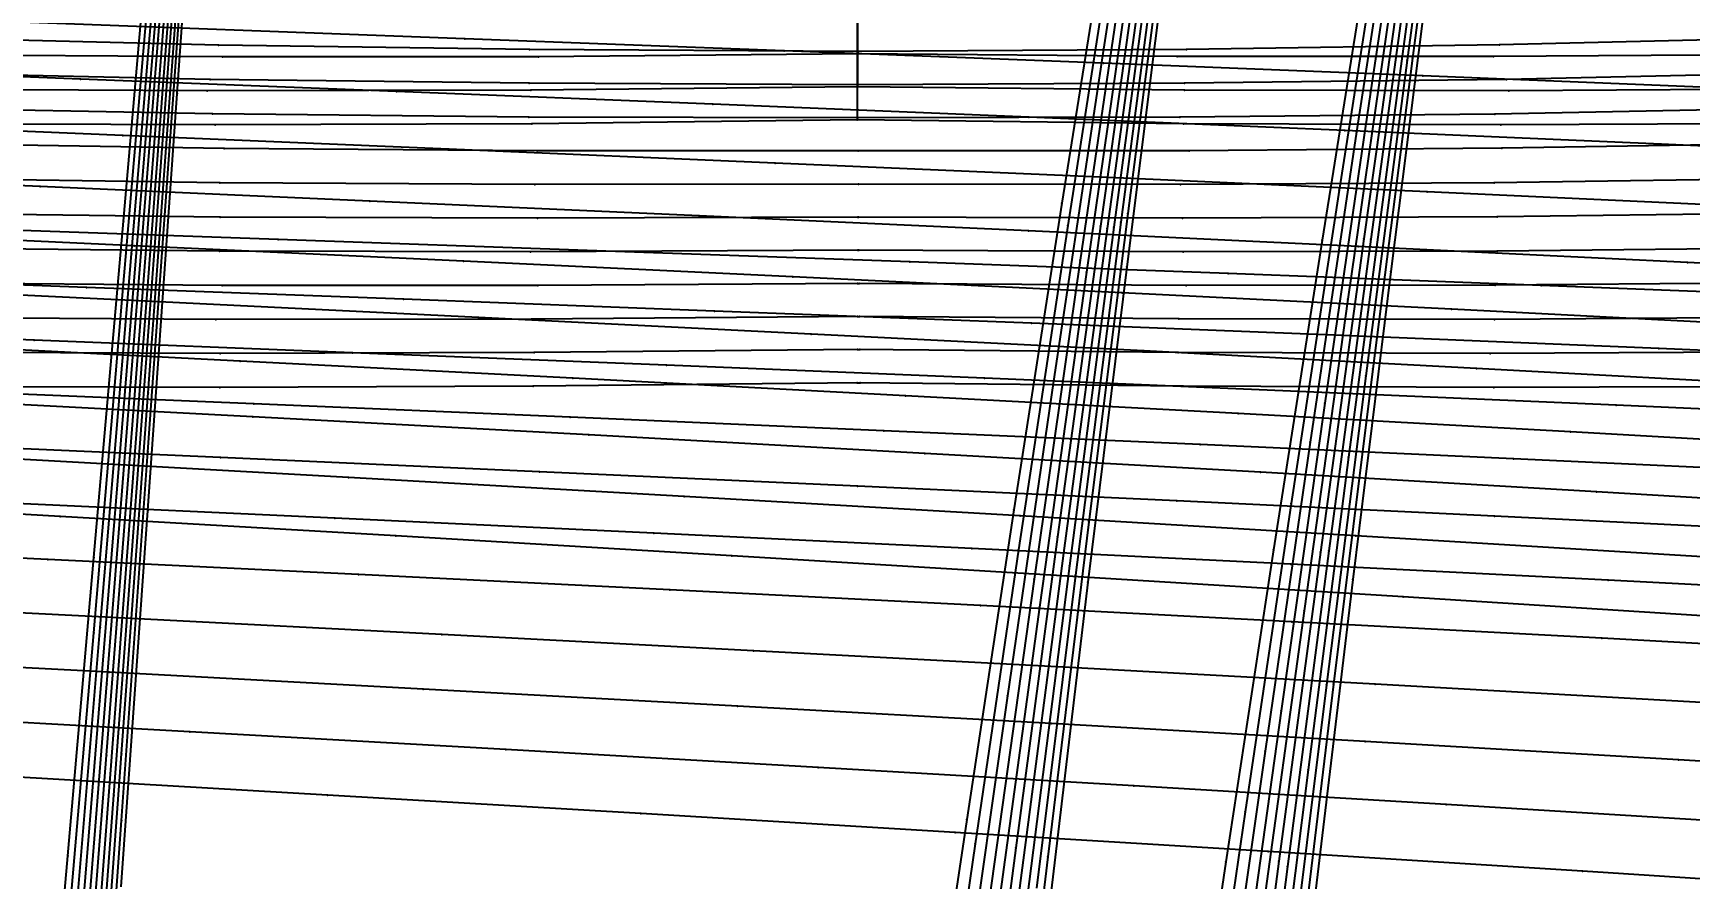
# Model space of a CAD drawing. Extents: x -2408 to 1029, y -526 to 2095.
# Drawn here: x -230.8 to -150.8, y 703 to 743.9 of the extents above; entities that cross this region are included whole.
import ezdxf

# ---------------------------------------------------------------- set-up
doc = ezdxf.new("R2010")
doc.units = 0

# ---------------------------------------------------------------- blocks, each defined once
blk = doc.blocks.new(' -30')
at = {"layer": '1'}
for points in [[(88.398786, 942.707071), (73.615428, 939.68744), (58.483676, 936.83641), (43.616732, 934.260061), (28.482044, 931.848513), (13.553322, 929.659705), (-1.822108, 927.580418), (-16.794361, 925.711826), (-31.978719, 923.97667), (-46.98648, 922.420731), (-62.169353, 920.997894), (-77.205471, 919.740092), (-92.200495, 918.670787), (-107.263969, 917.80739), (-122.337368, 917.127779), (-137.399432, 916.603183), (-153.063196, 916.222007), (-168.182684, 916.006579), (-184.046402, 915.898361), (-184.074268, 915.898438), (-199.938067, 916.004481), (-214.971179, 916.217039), (-230.058452, 916.580001)], [(-334.458205, 259.495196), (-349.768717, 259.996987), (-365.162502, 260.597689), (-380.221198, 261.252039), (-395.609891, 261.970117), (-410.795642, 262.713516), (-426.181387, 263.491995), (-441.331963, 264.275543), (-456.716414, 265.079246), (-471.834351, 265.867545), (-487.219433, 266.659043), (-502.307592, 267.415883), (-517.695124, 268.158316), (-532.759082, 268.847883), (-548.150088, 269.514596), (-563.25244, 270.13595), (-578.645983, 270.740797), (-593.768208, 271.312101), (-609.16329, 271.875507), (-624.304347, 272.41661), (-639.700205, 272.958631), (-654.858819, 273.489181)], [(31.001421, -176.512659), (28.294098, -191.275789), (25.59193, -206.483257), (23.03223, -221.307352), (20.468155, -236.538679), (17.963312, -251.779861), (15.506252, -267.084718), (13.163728, -282.05538), (10.86412, -297.137159), (8.794178, -310.970135), (-5.88525, -312.609182), (-21.190598, -314.147225), (-36.59148, -315.480425), (-46.831846, -316.310787)]]:
    blk.add_lwpolyline(points, dxfattribs=at)
at = {"layer": '14'}
blk.add_lwpolyline([(19.584716, -168.470557), (16.44106, -185.459826), (13.388816, -202.552839), (10.512979, -219.172334), (7.845557, -235.02047), (5.418554, -249.799407), (2.933615, -265.292799), (0.612923, -280.114434), (-1.669604, -295.087465), (-2.310144, -299.394169), (-14.623858, -300.726817), (-29.894684, -302.187182), (-45.705562, -303.476734), (-45.705562, -303.476734), (-45.123364, -296.84259), (-43.857443, -282.417409), (-42.430701, -266.159663), (-41.164423, -251.730409), (-39.762297, -235.753175), (-38.253435, -218.559679), (-36.666947, -200.481631), (-35.031942, -181.850737), (-33.377531, -162.998705)], dxfattribs=at)
at = {"layer": '2'}
blk.add_point((-184.046402, 915.898361), dxfattribs=at)
at = {"layer": '3'}
for p in [(-214.971179, 916.217039), (-153.063196, 916.222007), (-199.938067, 916.004481), (-184.074268, 915.898438), (-168.182684, 916.006579), (-639.700205, 272.958631), (-624.304347, 272.41661), (-609.16329, 271.875507), (-593.768208, 271.312101), (-578.645983, 270.740797), (2.933615, -265.292799), (-42.430701, -266.159663), (15.506252, -267.084718), (0.612923, -280.114434), (-43.857443, -282.417409), (13.163728, -282.05538), (-1.669604, -295.087465), (-45.123364, -296.84259), (10.86412, -297.137159)]:
    blk.add_point(p, dxfattribs=at)
at = {"layer": '4'}
blk.add_point((-184.074268, 915.898438), dxfattribs=at)
blk = doc.blocks.new(' -31')
at = {"layer": '1'}
for points in [[(88.846664, 939.767564), (74.028881, 936.886349), (59.221606, 934.227884), (44.328767, 931.764617), (28.970927, 929.425578), (14.022593, 927.325981), (-1.074514, 925.367278), (-16.06261, 923.572989), (-31.47287, 921.884902), (-46.493921, 920.393102), (-61.572107, 919.043186), (-76.619964, 917.846516), (-92.136863, 916.803973), (-107.210379, 916.000315), (-122.478068, 915.366588), (-137.565771, 914.888206), (-152.719418, 914.558583), (-168.281208, 914.372055), (-184.086952, 914.298553), (-184.086952, 914.298553), (-199.963252, 914.370587), (-215.375675, 914.554072), (-230.820305, 914.890663)], [(-345.867439, 256.497014), (-360.898203, 257.092448), (-376.284831, 257.776471), (-391.309986, 258.497387), (-406.667733, 259.27386), (-421.689618, 260.061065), (-437.011078, 260.884107), (-452.031299, 261.702323), (-467.319028, 262.537249), (-482.339516, 263.350588), (-497.359257, 264.148142), (-512.381885, 264.921339), (-527.634866, 265.672338), (-542.660905, 266.374364), (-557.93453, 267.053433), (-572.963389, 267.692279), (-588.256539, 268.317149), (-603.287269, 268.911079), (-618.59881, 269.5002), (-633.630554, 270.067508), (-648.959279, 270.639377), (-663.991401, 271.198233)], [(31.475242, -173.485006), (28.75571, -188.638719), (26.130428, -203.747088), (23.578905, -218.868095), (21.128572, -233.770103), (18.698199, -248.910995), (16.335853, -263.973199), (14.016722, -279.131526), (11.796668, -294.031834), (9.652129, -308.723848), (8.823884, -314.470463), (-5.895816, -316.114035), (-21.205548, -317.652384), (-36.605476, -318.98546), (-46.819592, -319.813747)]]:
    blk.add_lwpolyline(points, dxfattribs=at)
at = {"layer": '14'}
for points in [[(-336.710409, 268.887078), (-352.150871, 269.444846), (-367.588562, 270.094576), (-383.525785, 270.834182), (-398.956999, 271.596144), (-414.385619, 272.392496), (-429.8121, 273.213737), (-445.237205, 274.05038), (-460.661389, 274.892923), (-476.085414, 275.731881), (-491.509813, 276.557754), (-506.935119, 277.361046), (-522.643486, 278.145979), (-538.072556, 278.877313), (-553.503501, 279.572014), (-568.936231, 280.234934), (-584.370424, 280.870918), (-599.805761, 281.48481), (-615.24215, 282.081462), (-630.679194, 282.665717), (-646.116763, 283.242424), (-661.554576, 283.816431)], [(20.063616, -165.297324), (16.89759, -182.771743), (13.819778, -200.403124), (10.915645, -217.598059), (8.216589, -234.050346), (5.754009, -249.453769), (3.221772, -265.690253), (0.838213, -281.363997), (-1.266564, -295.569536), (-2.325335, -302.899323), (-14.639045, -304.231971), (-29.909871, -305.692335), (-45.720749, -306.981907), (-45.720749, -306.981907), (-45.137801, -300.174474), (-43.870248, -285.372503), (-42.441664, -268.690082), (-41.173751, -253.883908), (-39.769817, -237.489332), (-38.259009, -219.846726), (-36.670475, -201.296462), (-35.033361, -182.178911), (-33.376818, -162.834466)]]:
    blk.add_lwpolyline(points, dxfattribs=at)
at = {"layer": '2'}
blk.add_point((-184.086952, 914.298553), dxfattribs=at)
at = {"layer": '3'}
for p in [(-215.375675, 914.554072), (-199.963252, 914.370587), (-184.086952, 914.298553), (-168.281208, 914.372055), (-152.719418, 914.558583), (-630.679194, 282.665717), (-615.24215, 282.081462), (-599.805761, 281.48481), (-584.370424, 280.870918), (-648.959279, 270.639377), (-633.630554, 270.067508), (-618.59881, 269.5002), (-603.287269, 268.911079), (-588.256539, 268.317149), (-572.963389, 267.692279), (16.335853, -263.973199), (3.221772, -265.690253), (-42.441664, -268.690082), (14.016722, -279.131526), (0.838213, -281.363997), (-43.870248, -285.372503), (11.796668, -294.031834), (-1.266564, -295.569536)]:
    blk.add_point(p, dxfattribs=at)
at = {"layer": '4'}
blk.add_point((-184.086952, 914.298553), dxfattribs=at)
blk = doc.blocks.new(' -32')
at = {"layer": '1'}
for points in [[(91.330345, 937.310262), (76.160148, 934.470587), (60.90343, 931.837583), (45.660933, 929.416777), (30.404479, 927.182491), (15.110406, 925.11284), (0.117968, 923.23896), (-15.214274, 921.474065), (-30.522857, 919.862977), (-45.88647, 918.397328), (-60.859108, 917.114579), (-76.249028, 915.952396), (-91.588529, 914.980765), (-107.002695, 914.212389), (-122.425182, 913.622015), (-137.838376, 913.177954), (-153.26878, 912.883524), (-168.495711, 912.737804), (-184.061375, 912.698288), (-184.061375, 912.698288), (-199.962922, 912.737573), (-215.258527, 912.885019), (-230.699154, 913.181996)], [(-331.265782, 252.614597), (-346.297519, 253.148879), (-361.468315, 253.785421), (-376.636902, 254.494496), (-391.802005, 255.25565), (-407.222344, 256.070121), (-422.383768, 256.899761), (-437.768939, 257.762106), (-452.928661, 258.623362), (-468.281116, 259.497916), (-483.441033, 260.354496), (-498.852583, 261.208428), (-514.014911, 262.022975), (-529.337916, 262.812437), (-544.503819, 263.555708), (-559.846114, 264.273011), (-575.015055, 264.953136), (-590.375642, 265.616744), (-605.54647, 266.251555), (-620.924172, 266.878666), (-636.096177, 267.485696), (-651.489891, 268.094122), (-666.662289, 268.69081)], [(32.028579, -169.867451), (29.358146, -185.041987), (26.765117, -200.266231), (24.31381, -215.087562), (21.858251, -230.334545), (19.52172, -245.201595), (17.178421, -260.466262), (14.934187, -275.471825), (12.757727, -290.411454), (10.64641, -305.202067), (8.854848, -317.970638), (-5.90563, -319.618813), (-21.220422, -321.157549), (-36.619105, -322.490482), (-46.80871, -323.316803)]]:
    blk.add_lwpolyline(points, dxfattribs=at)
at = {"layer": '14'}
for points in [[(-340.412701, 265.635379), (-355.696637, 266.244498), (-370.977396, 266.937255), (-387.4764, 267.751329), (-402.75064, 268.548526), (-418.02239, 269.377712), (-433.29239, 270.22969), (-448.56115, 271.095254), (-463.829254, 271.965198), (-479.09729, 272.830318), (-494.365842, 273.681411), (-509.635422, 274.509268), (-527.022193, 275.411858), (-542.295876, 276.164132), (-557.571435, 276.882064), (-572.848641, 277.57007), (-588.127187, 278.232564), (-603.406995, 278.873969), (-618.687759, 279.498698), (-633.969248, 280.111167), (-649.251195, 280.715791), (-664.533444, 281.316991)], [(20.546273, -161.965109), (17.890051, -176.872326), (15.271854, -192.053983), (12.76538, -207.033082), (9.930178, -224.484278), (7.312312, -241.067052), (4.942582, -256.466773), (2.53259, -272.518207), (0.305931, -287.725786), (-1.707681, -301.853727), (-2.340525, -306.404495), (-14.654237, -307.737144), (-29.925063, -309.197508), (-45.735941, -310.487061), (-45.735941, -310.487061), (-44.721313, -298.352664), (-43.556797, -284.425696), (-42.046385, -266.361992), (-40.728198, -250.597191), (-39.283541, -233.319882), (-37.741602, -214.879135), (-36.131564, -195.623971), (-34.482614, -175.903425)]]:
    blk.add_lwpolyline(points, dxfattribs=at)
at = {"layer": '2'}
blk.add_point((-184.061375, 912.698288), dxfattribs=at)
at = {"layer": '3'}
for p in [(-215.258527, 912.885019), (-199.962922, 912.737573), (-184.061375, 912.698288), (-168.495711, 912.737804), (-153.26878, 912.883524), (-649.251195, 280.715791), (-633.969248, 280.111167), (-618.687759, 279.498698), (-603.406995, 278.873969), (-588.127187, 278.232564), (-572.848641, 277.57007), (-651.489891, 268.094122), (-636.096177, 267.485696), (-620.924172, 266.878666), (-605.54647, 266.251555), (-590.375642, 265.616744), (-575.015055, 264.953136), (4.942582, -256.466773), (17.178421, -260.466262), (-42.046385, -266.361992), (2.53259, -272.518207), (14.934187, -275.471825), (-43.556797, -284.425696), (0.305931, -287.725786), (12.757727, -290.411454)]:
    blk.add_point(p, dxfattribs=at)
at = {"layer": '4'}
blk.add_point((-184.061375, 912.698288), dxfattribs=at)
blk = doc.blocks.new(' -33')
at = {"layer": '1'}
for points in [[(89.418252, 934.084416), (74.450729, 931.441655), (59.338726, 928.978533), (44.308779, 926.718636), (29.197201, 924.615951), (14.123243, 922.671332), (-1.2104, 920.84544), (-16.319175, 919.193337), (-31.48102, 917.677584), (-46.61768, 916.304625), (-62.01489, 915.05757), (-77.176336, 913.98838), (-92.187636, 913.108409), (-107.370381, 912.411744), (-122.542306, 911.879728), (-137.736157, 911.482347), (-152.932617, 911.226068), (-168.043829, 911.109881), (-184.035473, 911.098022), (-184.035473, 911.098022), (-199.560304, 911.104702), (-214.695056, 911.214872), (-229.713963, 911.461238)], [(-336.02926, 249.383467), (-351.329189, 249.996009), (-366.325046, 250.683422), (-381.617947, 251.450812), (-396.831492, 252.263517), (-412.119916, 253.115269), (-427.295259, 253.986978), (-442.581111, 254.883506), (-457.866419, 255.789223), (-473.006044, 256.686035), (-488.291917, 257.582109), (-503.536524, 258.457296), (-518.825035, 259.307253), (-534.280464, 260.129675), (-549.572868, 260.906681), (-564.692059, 261.643), (-579.987401, 262.35974), (-595.124711, 263.045234), (-610.422013, 263.717983), (-625.5764, 264.368689), (-640.874932, 265.013734), (-656.045228, 265.645601)], [(32.401728, -167.128205), (29.81433, -182.135976), (27.269856, -197.377452), (24.858088, -212.262082), (22.451721, -227.525934), (20.136328, -242.583103), (17.843143, -257.864375), (15.645686, -272.905587), (13.527665, -287.773234), (11.406971, -302.963508), (9.388162, -317.688627), (8.876446, -321.471863), (-5.457212, -323.074483), (-20.698023, -324.612202), (-36.094769, -325.951828), (-46.799045, -326.819305)]]:
    blk.add_lwpolyline(points, dxfattribs=at)
at = {"layer": '14'}
for points in [[(-331.32772, 261.92457), (-347.094884, 262.526912), (-362.85885, 263.232309), (-378.619417, 264.014116), (-394.111107, 264.834048), (-409.864849, 265.707514), (-425.616196, 266.610841), (-441.365679, 267.533985), (-457.114135, 268.466918), (-472.86217, 269.399603), (-488.610391, 270.321999), (-504.359634, 271.224079), (-522.360762, 272.217272), (-536.884961, 272.981302), (-552.640378, 273.773883), (-568.397647, 274.533257), (-584.15667, 275.263918), (-599.917043, 275.970344), (-615.678669, 276.657026), (-631.441143, 277.328443), (-647.204368, 277.989087), (-662.967979, 278.643438)], [(18.846213, -170.94472), (16.239558, -186.263238), (13.687068, -201.751676), (11.258799, -216.919608), (8.533448, -234.434907), (6.042324, -250.896558), (3.815622, -265.981572), (1.59227, -281.410002), (-0.59995, -297.021955), (-2.355715, -309.909668), (-14.66943, -311.242317), (-29.940255, -312.702681), (-45.751133, -313.992233), (-45.751133, -313.992233), (-44.735199, -301.55661), (-43.569186, -287.283921), (-42.05683, -268.771795), (-40.736945, -252.615636), (-39.290431, -234.909455), (-37.746507, -216.010922), (-36.134399, -196.277771), (-34.483326, -176.067667), (-32.822513, -155.738348)]]:
    blk.add_lwpolyline(points, dxfattribs=at)
at = {"layer": '2'}
blk.add_point((-184.035473, 911.098022), dxfattribs=at)
at = {"layer": '3'}
for p in [(-214.695056, 911.214872), (-199.560304, 911.104702), (-184.035473, 911.098022), (-168.043829, 911.109881), (-152.932617, 911.226068), (-647.204368, 277.989087), (-631.441143, 277.328443), (-615.678669, 276.657026), (-599.917043, 275.970344), (-584.15667, 275.263918), (-640.874932, 265.013734), (-625.5764, 264.368689), (-610.422013, 263.717983), (-595.124711, 263.045234), (-579.987401, 262.35974), (17.843143, -257.864375), (3.815622, -265.981572), (-42.05683, -268.771795), (15.645686, -272.905587), (1.59227, -281.410002), (-43.569186, -287.283921), (13.527665, -287.773234)]:
    blk.add_point(p, dxfattribs=at)
at = {"layer": '4'}
blk.add_point((-184.035473, 911.098022), dxfattribs=at)
blk = doc.blocks.new(' -34')
at = {"layer": '1'}
for points in [[(89.846717, 931.384189), (74.719554, 928.832767), (59.6705, 926.488073), (44.544948, 924.308318), (29.448365, 922.292712), (14.010065, 920.384045), (-1.122059, 918.654773), (-16.32217, 917.059944), (-31.483562, 915.612101), (-46.832805, 914.287485), (-62.019091, 913.117373), (-77.21644, 912.104717), (-92.353479, 911.275165), (-107.570233, 910.629647), (-122.678575, 910.145132), (-137.905092, 909.786411), (-153.296749, 909.562998), (-168.46217, 909.479386), (-184.012451, 909.49791), (-184.012451, 909.49791), (-199.658235, 909.475968), (-214.896668, 909.557674), (-230.427762, 909.782645)], [(-334.747222, 245.942588), (-350.182194, 246.587652), (-365.667973, 247.328032), (-381.095327, 248.134323), (-396.519843, 248.991743), (-411.944873, 249.885816), (-427.3658, 250.80666), (-442.752906, 251.74436), (-458.172006, 252.69371), (-473.524246, 253.639), (-488.944, 254.579046), (-503.96908, 255.477045), (-519.391481, 256.371375), (-534.709567, 257.223988), (-550.135995, 258.045975), (-565.472535, 258.830853), (-580.902162, 259.591977), (-596.25616, 260.324763), (-611.687871, 261.040399), (-627.058243, 261.736318), (-642.491357, 262.422015), (-657.876937, 263.096367)], [(33.164421, -162.018732), (30.6374, -176.888243), (28.17123, -191.872962), (25.747429, -207.056014), (23.418537, -222.062692), (21.142327, -237.126687), (18.928284, -252.150665), (16.762541, -267.181782), (14.636688, -282.253826), (12.570529, -297.299002), (10.572975, -312.35331), (8.939537, -324.968567), (-6.259771, -326.610973), (-21.420251, -328.180149), (-36.413426, -329.488988), (-46.790519, -330.321388), (-51.726488, -330.717326)]]:
    blk.add_lwpolyline(points, dxfattribs=at)
at = {"layer": '14'}
for points in [[(-333.118419, 258.589917), (-349.048059, 259.248839), (-364.974239, 260.009191), (-381.420359, 260.872085), (-397.338863, 261.759085), (-413.254127, 262.68477), (-429.167027, 263.638904), (-445.078209, 264.611238), (-460.988322, 265.591521), (-476.898239, 266.569519), (-492.808532, 267.534977), (-508.720077, 268.477659), (-523.82202, 269.341893), (-539.737721, 270.21388), (-555.655588, 271.048715), (-571.57552, 271.850673), (-587.497189, 272.624017), (-603.420266, 273.373011), (-619.34465, 274.101929), (-635.269936, 274.815031), (-651.196024, 275.516591), (-667.122547, 276.210871)], [(-44.493508, -301.560523), (-43.232795, -285.77514), (-42.06727, -271.181596), (-40.745689, -254.634089), (-39.297317, -236.499015), (-37.751409, -217.142706), (-36.137229, -196.931564), (-34.484035, -176.231916), (-32.821088, -155.410165)], [(18.780343, -170.810154), (16.17239, -186.531044), (13.620712, -202.42595), (11.195059, -217.991651), (8.912557, -233.036375), (6.386618, -250.132365), (4.121054, -265.870668), (1.84645, -282.074002), (-0.209566, -297.102061)]]:
    blk.add_lwpolyline(points, dxfattribs=at)
at = {"layer": '2'}
blk.add_point((-184.012451, 909.49791), dxfattribs=at)
at = {"layer": '3'}
for p in [(-214.896668, 909.557674), (-199.658235, 909.475968), (-184.012451, 909.49791), (-168.46217, 909.479386), (-153.296749, 909.562998), (-651.196024, 275.516591), (-635.269936, 274.815031), (-619.34465, 274.101929), (-603.420266, 273.373011), (-587.497189, 272.624017), (-571.57552, 271.850673), (-642.491357, 262.422015), (-627.058243, 261.736318), (-611.687871, 261.040399), (-596.25616, 260.324763), (-580.902162, 259.591977), (-40.745689, -254.634089), (4.121054, -265.870668), (16.762541, -267.181782), (-42.06727, -271.181596), (1.84645, -282.074002), (14.636688, -282.253826), (-43.232795, -285.77514)]:
    blk.add_point(p, dxfattribs=at)
at = {"layer": '4'}
blk.add_point((-184.012451, 909.49791), dxfattribs=at)
blk = doc.blocks.new(' -35')
at = {"layer": '1'}
for points in [[(89.728332, 928.65774), (74.835692, 926.259145), (59.179039, 923.928092), (44.541241, 921.910511), (29.381633, 919.969584), (14.403487, 918.187392), (-1.331187, 916.461199), (-16.228949, 914.967156), (-31.448686, 913.574273), (-46.565287, 912.319465), (-61.807496, 911.199641), (-76.808087, 910.258563), (-92.071399, 909.476472), (-107.196256, 908.87852), (-122.494073, 908.426062), (-137.774086, 908.100987), (-153.145767, 907.908955), (-168.352186, 907.852574), (-184.046021, 907.897415), (-184.007549, 907.897491), (-199.53491, 907.848851), (-214.8672, 907.901487), (-230.101982, 908.087931)], [(-345.142515, 242.992943), (-360.569549, 243.738312), (-375.589447, 244.537656), (-391.009416, 245.414833), (-406.435182, 246.332713), (-421.851056, 247.280026), (-437.238442, 248.247811), (-452.652031, 249.230405), (-468.004108, 250.212494), (-483.417923, 251.192657), (-498.737884, 252.152017), (-514.154146, 253.092948), (-529.226783, 253.980053), (-544.647145, 254.851238), (-559.976131, 255.683734), (-575.399892, 256.491231), (-590.746435, 257.268618), (-606.17264, 258.027724), (-621.535509, 258.765234), (-636.963403, 259.491077), (-652.341469, 260.203586)], [(31.118014, -173.519019), (28.712998, -188.389392), (26.325745, -203.609995), (24.056845, -218.501739), (21.862068, -233.299969), (19.641177, -248.66026), (17.534241, -263.575783), (15.439514, -278.730104), (13.427843, -293.658818), (11.476412, -308.59545), (9.552536, -323.717233), (8.947917, -328.471184), (-6.276197, -330.116275), (-21.435544, -331.685323), (-36.429235, -332.99418), (-46.78319, -333.82473), (-51.702818, -334.219371)]]:
    blk.add_lwpolyline(points, dxfattribs=at)
at = {"layer": '14'}
for points in [[(-344.511006, 255.67678), (-360.433178, 256.447924), (-378.625188, 257.427819), (-392.835521, 258.243537), (-408.746246, 259.195986), (-424.654254, 260.17974), (-440.560214, 261.184595), (-456.465022, 262.200362), (-472.369271, 263.216835), (-488.273859, 264.223825), (-504.179453, 265.211128), (-520.086723, 266.168542), (-535.242791, 267.044751), (-551.154726, 267.927338), (-567.068873, 268.775939), (-582.984821, 269.594716), (-598.902465, 270.387849), (-614.821471, 271.159505), (-630.741503, 271.913851), (-646.662457, 272.655066), (-662.58396, 273.387316)], [(-44.507065, -304.688776), (-43.244736, -288.530091), (-42.077715, -273.591404), (-40.754439, -256.652557), (-39.304207, -238.088582), (-37.756316, -218.274508), (-36.140064, -197.585364), (-34.484749, -176.39618), (-32.819667, -155.081986)], [(19.258082, -167.387174), (16.629262, -183.51531), (14.054839, -199.860696), (11.604896, -215.907465), (9.296204, -231.459032), (7.145537, -246.318757), (4.796939, -262.960416), (2.729023, -277.983011), (0.709868, -293.009817), (-1.192807, -307.544226)]]:
    blk.add_lwpolyline(points, dxfattribs=at)
at = {"layer": '2'}
blk.add_point((-184.046021, 907.897415), dxfattribs=at)
at = {"layer": '3'}
for p in [(-214.8672, 907.901487), (-199.53491, 907.848851), (-184.007549, 907.897491), (-168.352186, 907.852574), (-153.145767, 907.908955), (-646.662457, 272.655066), (-630.741503, 271.913851), (-614.821471, 271.159505), (-598.902465, 270.387849), (-582.984821, 269.594716), (-636.963403, 259.491077), (-621.535509, 258.765234), (-606.17264, 258.027724), (-590.746435, 257.268618), (-575.399892, 256.491231), (-40.754439, -256.652557), (4.796939, -262.960416), (17.534241, -263.575783), (-42.077715, -273.591404), (2.729023, -277.983011), (15.439514, -278.730104), (-43.244736, -288.530091), (0.709868, -293.009817), (13.427843, -293.658818)]:
    blk.add_point(p, dxfattribs=at)
at = {"layer": '4'}
blk.add_point((-184.007549, 907.897491), dxfattribs=at)
blk = doc.blocks.new(' -36')
at = {"layer": '1'}
for points in [[(91.196515, 926.253528), (76.000404, 923.896584), (60.862701, 921.722258), (45.703331, 919.703248), (30.553345, 917.828484), (15.36051, 916.081235), (0.366159, 914.490822), (-14.855243, 913.015167), (-30.168469, 911.661785), (-45.412518, 910.43988), (-60.922781, 909.345475), (-76.188734, 908.436381), (-91.758054, 907.688403), (-107.040549, 907.127508), (-122.547447, 906.707099), (-137.837701, 906.41608), (-153.129541, 906.255611), (-168.307947, 906.226378), (-184.045563, 906.297302), (-183.987007, 906.297607), (-199.867201, 906.222146), (-214.899194, 906.247863), (-230.504272, 906.409899)], [(-334.219421, 239.124982), (-349.278421, 239.819537), (-364.556665, 240.615975), (-379.60752, 241.469084), (-394.686825, 242.373142), (-409.73262, 243.310018), (-424.772659, 244.273751), (-439.815525, 245.25742), (-454.819079, 246.249466), (-469.861017, 247.246214), (-484.903361, 248.236845), (-499.874545, 249.208418), (-514.919397, 250.161232), (-530.108741, 251.090568), (-545.157575, 251.977399), (-560.652262, 252.857356), (-575.704564, 253.683023), (-590.696881, 254.480399), (-605.751663, 255.259333), (-620.759471, 256.017274), (-635.815979, 256.762228), (-650.838252, 257.493266), (-665.89577, 258.217028)], [(31.305343, -171.832824), (28.897705, -187.031336), (26.559378, -202.258481), (24.291024, -217.478387), (22.12355, -232.428315), (19.970033, -247.664884), (17.866428, -262.908425), (15.835706, -277.963867), (13.831663, -293.2208), (11.885915, -308.490291), (9.974508, -323.825703), (8.967531, -331.972618), (-6.289378, -333.621212), (-21.45056, -335.190469), (-36.443399, -336.499496), (-46.776857, -337.327843), (-51.675367, -337.720487)]]:
    blk.add_lwpolyline(points, dxfattribs=at)
at = {"layer": '14'}
for points in [[(-341.867605, 252.178226), (-357.952893, 252.979528), (-374.034088, 253.868532), (-389.220232, 254.763991), (-405.293656, 255.754901), (-421.364067, 256.779731), (-437.432173, 257.828144), (-453.498913, 258.889817), (-469.564994, 259.954413), (-485.631204, 261.011601), (-501.698325, 262.051048), (-517.767144, 263.062422), (-533.549452, 264.019101), (-549.623166, 264.955089), (-565.699074, 265.856354), (-581.777071, 266.726821), (-597.856824, 267.5704), (-613.938074, 268.391004), (-630.020565, 269.192549), (-646.104039, 269.978948), (-662.188201, 270.754113)], [(19.740151, -163.803816), (17.090703, -180.331549), (14.493383, -197.121681), (12.019141, -213.645721), (9.684391, -229.702255), (7.505557, -245.089814), (5.119883, -262.388199), (3.010748, -278.085062), (0.937459, -293.909489), (-1.045863, -309.466333), (-2.401287, -320.425148), (-14.715003, -321.757798), (-29.985828, -323.218169), (-45.7967, -324.507751), (-45.796704, -324.507751), (-45.384744, -319.11944), (-44.239405, -304.138785), (-42.886366, -286.441487), (-41.662436, -270.432889), (-40.291833, -252.505847), (-38.803887, -233.044013), (-37.227936, -212.431096), (-35.593317, -191.050809), (-33.92936, -169.28681)]]:
    blk.add_lwpolyline(points, dxfattribs=at)
at = {"layer": '2'}
blk.add_point((-184.045563, 906.297302), dxfattribs=at)
at = {"layer": '3'}
for p in [(-214.899194, 906.247863), (-199.867201, 906.222146), (-183.987007, 906.297607), (-168.307947, 906.226378), (-153.129541, 906.255611), (-646.104039, 269.978948), (-630.020565, 269.192549), (-613.938074, 268.391004), (-597.856824, 267.5704), (-581.777071, 266.726821), (-650.838252, 257.493266), (-635.815979, 256.762228), (-620.759471, 256.017274), (-605.751663, 255.259333), (-590.696881, 254.480399), (-575.704564, 253.683023), (5.119883, -262.388199), (17.866428, -262.908425), (-41.662436, -270.432889), (3.010748, -278.085062), (15.835706, -277.963867), (-42.886366, -286.441487), (13.831663, -293.2208)]:
    blk.add_point(p, dxfattribs=at)
at = {"layer": '4'}
blk.add_point((-183.987007, 906.297607), dxfattribs=at)
blk = doc.blocks.new(' -37')
at = {"layer": '1'}
for points in [[(91.393289, 923.693421), (76.20749, 921.436391), (61.269209, 919.37503), (46.041508, 917.421138), (30.69776, 915.591858), (15.438227, 913.904222), (0.507643, 912.382616), (-14.778713, 910.959608), (-30.220891, 909.651627), (-45.528684, 908.478979), (-60.863939, 907.45052), (-76.192555, 906.592417), (-91.529829, 905.905755), (-106.526015, 905.393559), (-122.442326, 904.997173), (-137.300377, 904.743644), (-153.220751, 904.604897), (-168.169346, 904.601247), (-184.04583, 904.696655), (-183.96656, 904.697189), (-199.509102, 904.598301), (-214.7639, 904.59662), (-230.042757, 904.723089)], [(-344.17805, 236.194615), (-359.495093, 237.001945), (-374.555851, 237.871931), (-389.619784, 238.796419), (-404.674919, 239.758287), (-419.699116, 240.747969), (-434.750846, 241.761751), (-449.801661, 242.789125), (-464.788883, 243.817076), (-479.839575, 244.846159), (-495.313458, 245.89215), (-510.366359, 246.888462), (-525.592231, 247.865702), (-540.649183, 248.79903), (-556.121132, 249.724203), (-571.181851, 250.594361), (-586.670414, 251.462009), (-601.733892, 252.282827), (-616.718583, 253.079818), (-631.783954, 253.864518), (-646.783006, 254.632401), (-661.849628, 255.393501)], [(31.917978, -167.386059), (29.566758, -182.439997), (27.285612, -197.504728), (25.054684, -212.689494), (22.900884, -227.772931), (20.828694, -242.668798), (18.778541, -257.766653), (16.789108, -272.75228), (14.832098, -287.862507), (12.94765, -302.848391), (11.096275, -317.9719), (9.277213, -333.050597), (8.985937, -335.474167), (-6.302403, -337.126134), (-21.465563, -338.695611), (-36.457505, -340.004558), (-46.771507, -340.831337), (-51.650178, -341.222437)]]:
    blk.add_lwpolyline(points, dxfattribs=at)
at = {"layer": '14'}
for points in [[(-337.287339, 248.577004), (-353.368721, 249.386542), (-369.445915, 250.292101), (-384.674584, 251.212567), (-400.743487, 252.229899), (-416.809149, 253.283637), (-432.872225, 254.36355), (-448.933673, 255.459429), (-464.994147, 256.561042), (-481.054607, 257.65818), (-497.115706, 258.740611), (-513.178327, 259.798121), (-529.012331, 260.806256), (-545.079875, 261.790432), (-561.149914, 262.739014), (-577.222035, 263.6558), (-593.296128, 264.544606), (-609.37178, 265.409231), (-625.44888, 266.25349), (-641.527015, 267.081183), (-657.606038, 267.896122)], [(19.675459, -163.505107), (17.023798, -180.4354), (14.426467, -197.634143), (11.954161, -214.560019), (9.622944, -231.006763), (7.448891, -246.768041), (5.448068, -261.637589), (3.298376, -278.013451), (1.171975, -294.644615), (-0.701022, -309.696005), (-2.416477, -323.930321), (-14.730188, -325.262971), (-30.001014, -326.723341), (-45.811892, -328.012886), (-45.811892, -328.012886), (-45.399405, -322.502914), (-44.2526, -307.183969), (-42.89783, -289.087042), (-41.672335, -272.716969), (-40.299975, -254.38507), (-38.810126, -234.483766), (-37.232159, -213.405387), (-35.595446, -191.54229), (-33.929359, -169.286815)]]:
    blk.add_lwpolyline(points, dxfattribs=at)
at = {"layer": '2'}
blk.add_point((-184.04583, 904.696655), dxfattribs=at)
at = {"layer": '3'}
for p in [(-214.7639, 904.59662), (-199.509102, 904.598301), (-183.96656, 904.697189), (-168.169346, 904.601247), (-153.220751, 904.604897), (-641.527015, 267.081183), (-625.44888, 266.25349), (-609.37178, 265.409231), (-593.296128, 264.544606), (-577.222035, 263.6558), (-646.783006, 254.632401), (-631.783954, 253.864518), (-616.718583, 253.079818), (-601.733892, 252.282827), (-586.670414, 251.462009), (-40.299975, -254.38507), (18.778541, -257.766653), (5.448068, -261.637589), (-41.672335, -272.716969), (16.789108, -272.75228), (3.298376, -278.013451), (14.832098, -287.862507), (-42.89783, -289.087042)]:
    blk.add_point(p, dxfattribs=at)
at = {"layer": '4'}
blk.add_point((-183.96656, 904.697189), dxfattribs=at)
blk = doc.blocks.new(' -38')
at = {"layer": '1'}
for points in [[(91.761032, 921.210529), (76.654194, 919.053324), (61.359018, 917.023469), (46.399424, 915.173265), (31.071333, 913.4097), (15.760392, 911.778752), (0.404646, 910.275068), (-14.93296, 908.905446), (-30.861093, 907.615277), (-45.800218, 906.524894), (-61.198361, 905.54693), (-76.478171, 904.74749), (-91.894362, 904.110273), (-107.28555, 903.63106), (-122.710982, 903.285736), (-137.822531, 903.060963), (-153.25125, 902.956335), (-168.509522, 902.978521), (-184.045391, 903.096237), (-183.94804, 903.097), (-199.804087, 902.973026), (-215.057594, 902.948504), (-230.192646, 903.048387)], [(-343.923283, 232.801981), (-359.254808, 233.646514), (-374.44389, 234.560456), (-389.689342, 235.531898), (-404.87259, 236.537818), (-420.077945, 237.575438), (-435.257665, 238.63327), (-450.426178, 239.703614), (-465.604613, 240.779466), (-480.73968, 241.848928), (-495.919194, 242.909747), (-511.623656, 243.984671), (-526.49678, 244.973252), (-541.681814, 245.95062), (-556.811712, 246.89194), (-572.000634, 247.806854), (-587.146178, 248.692853), (-602.338074, 249.558253), (-617.498214, 250.401244), (-632.6922, 251.228289), (-647.865964, 252.039354), (-663.061397, 252.839612)], [(32.483047, -163.092282), (30.189243, -177.982696), (27.962779, -192.883327), (25.769479, -208.018841), (23.669796, -222.93785), (21.614176, -237.940779), (19.617969, -252.873958), (17.624889, -268.128991), (15.718471, -283.07392), (13.830111, -298.318725), (12.030936, -313.276906), (10.261508, -328.238653), (8.997169, -338.976479), (-6.317054, -340.631246), (-21.480706, -342.200776), (-36.472426, -343.509698), (-46.767049, -344.334946), (-51.629158, -344.72472)]]:
    blk.add_lwpolyline(points, dxfattribs=at)
at = {"layer": '14'}
for points in [[(90.241725, 933.824134), (75.09389, 931.657668), (60.047842, 929.6593), (44.866851, 927.78208), (29.788284, 926.045265), (14.695885, 924.435176), (-0.832111, 922.914813), (-15.949796, 921.564841), (-31.835178, 920.277831), (-46.32422, 919.220093), (-61.471715, 918.252465), (-76.88532, 917.438952), (-91.954189, 916.816405), (-107.426842, 916.331711), (-122.943291, 915.983638), (-138.052843, 915.764713), (-153.295465, 915.656275), (-168.59928, 915.659886), (-184.047356, 915.797043), (-184.047356, 915.797043), (-199.4597, 915.655474), (-214.735102, 915.647796), (-229.955349, 915.752441)], [(-332.230671, 244.940605), (-348.475948, 245.761698), (-364.716661, 246.690221), (-380.968243, 247.696493), (-397.199885, 248.752953), (-413.427961, 249.848118), (-429.653239, 250.971695), (-445.876568, 252.113399), (-462.098794, 253.262943), (-478.320765, 254.410042), (-494.543328, 255.544409), (-510.767329, 256.655759), (-527.274442, 257.752169), (-543.503521, 258.790803), (-559.735154, 259.793361), (-575.969083, 260.763357), (-592.205049, 261.704302), (-608.442794, 262.61971), (-624.68206, 263.513092), (-640.922588, 264.38796), (-657.16412, 265.247828)], [(-43.631118, -301.575003), (-42.518429, -286.402942), (-41.239083, -268.958442), (-39.822487, -249.642469), (-38.298056, -228.85611), (-36.695197, -207.000338), (-35.597576, -192.033745), (-34.486885, -176.888937), (-33.371836, -161.6847)], [(20.162448, -159.681437), (17.490212, -177.002815), (14.869366, -194.640734), (12.372345, -212.041258), (10.014866, -228.993255), (7.812654, -245.285543), (5.781424, -260.707009), (3.591781, -277.765962), (1.698158, -292.901964)]]:
    blk.add_lwpolyline(points, dxfattribs=at)
at = {"layer": '2'}
for p in [(-184.047356, 915.797043), (-184.047356, 915.797043), (-184.045391, 903.096237)]:
    blk.add_point(p, dxfattribs=at)
at = {"layer": '3'}
for p in [(-214.735102, 915.647796), (-199.4597, 915.655474), (-184.047356, 915.797043), (-168.59928, 915.659886), (-153.295465, 915.656275), (-215.057594, 902.948504), (-199.804087, 902.973026), (-183.94804, 903.097), (-168.509522, 902.978521), (-153.25125, 902.956335), (-640.922588, 264.38796), (-624.68206, 263.513092), (-608.442794, 262.61971), (-592.205049, 261.704302), (-575.969083, 260.763357), (-647.865964, 252.039354), (-632.6922, 251.228289), (-617.498214, 250.401244), (-602.338074, 249.558253), (-587.146178, 248.692853), (-572.000634, 247.806854), (19.617969, -252.873958), (5.781424, -260.707009), (17.624889, -268.128991), (-41.239083, -268.958442), (3.591781, -277.765962), (15.718471, -283.07392), (-42.518429, -286.402942)]:
    blk.add_point(p, dxfattribs=at)
at = {"layer": '4'}
for p in [(-184.047356, 915.797043), (-183.94804, 903.097)]:
    blk.add_point(p, dxfattribs=at)
at = {"layer": '8'}
blk.add_lwpolyline([(-184.047356, 961.139526), (-184.047356, 945.2691), (-184.047356, 930.169803), (-184.047356, 915.797043)], dxfattribs=at)
blk = doc.blocks.new(' -39')
at = {"layer": '1'}
for points in [[(89.609161, 918.417101), (74.573508, 916.375308), (59.416902, 914.457557), (44.347942, 912.678232), (29.22985, 911.018424), (14.133778, 909.485977), (-0.887692, 908.084533), (-16.006542, 906.796746), (-31.516378, 905.598314), (-46.653881, 904.54977), (-61.887216, 903.640983), (-77.043015, 902.9045), (-92.062363, 902.332166), (-107.229754, 901.898197), (-122.720984, 901.584048), (-137.893478, 901.3881), (-153.453414, 901.311263), (-168.541841, 901.357225), (-184.045658, 901.495895), (-183.930225, 901.496964), (-199.677776, 901.351716), (-214.842054, 901.302601), (-230.323256, 901.376858)], [(-340.89891, 229.258212), (-356.05892, 230.112318), (-371.146549, 231.043218), (-386.320927, 232.036878), (-401.402145, 233.064653), (-416.717356, 234.140262), (-431.794795, 235.222151), (-447.073284, 236.333334), (-462.149187, 237.436308), (-477.394198, 238.550123), (-492.470926, 239.64176), (-507.509893, 240.711686), (-522.589881, 241.75742), (-537.672038, 242.772494), (-552.905503, 243.764494), (-567.991709, 244.716284), (-583.240792, 245.651257), (-598.330102, 246.552582), (-613.593706, 247.442718), (-628.685368, 248.304167), (-643.962419, 249.160203), (-659.055701, 249.992949)], [(32.675678, -161.074401), (30.377139, -176.272744), (28.147139, -191.481311), (26.008003, -206.535359), (23.907784, -221.762385), (21.883158, -236.846901), (19.888271, -252.088035), (17.968527, -267.102695), (16.065096, -282.355529), (14.212866, -297.632383), (12.414448, -312.89794), (10.652834, -328.167821), (9.021389, -342.477379), (-6.68889, -344.174981), (-21.856916, -345.740545), (-36.847339, -347.044002), (-46.763444, -347.83886), (-51.949772, -348.254585)]]:
    blk.add_lwpolyline(points, dxfattribs=at)
at = {"layer": '14'}
for points in [[(93.696294, 931.829309), (78.300347, 929.680899), (62.88401, 927.683033), (47.330246, 925.806764), (31.881892, 924.073645), (16.419716, 922.470906), (1.285714, 921.031759), (-14.201068, 919.688187), (-29.808469, 918.459754), (-45.316086, 917.364998), (-60.832369, 916.417871), (-75.842764, 915.667055), (-91.255424, 915.066441), (-106.313921, 914.624392), (-121.465458, 914.307104), (-136.940675, 914.102877), (-152.55203, 914.011987), (-168.225904, 914.035936), (-184.047356, 914.196854), (-184.047356, 914.196854), (-199.832109, 914.03125), (-215.476788, 914.002958), (-231.06513, 914.089778)], [(-343.849207, 242.135809), (-360.086012, 243.076827), (-378.636523, 244.255201), (-392.607548, 245.190456), (-408.831028, 246.314245), (-425.051331, 247.468683), (-441.2694, 248.643655), (-457.486103, 249.82904), (-473.702307, 251.014718), (-489.918879, 252.190566), (-506.136686, 253.346466), (-522.695441, 254.49542), (-538.918193, 255.582508), (-555.143649, 256.632873), (-571.371546, 257.649911), (-587.601624, 258.637017), (-603.833621, 259.597587), (-620.067275, 260.535019), (-636.302325, 261.452707), (-652.538549, 262.354051)], [(-43.643506, -304.43322), (-42.529397, -288.933367), (-41.248417, -271.111949), (-39.830014, -251.378655), (-38.303634, -230.143154), (-37.240605, -215.353937), (-36.1514, -200.200552), (-35.044743, -184.804371), (-33.929362, -169.28682)], [(20.653582, -155.701641), (17.961579, -173.404931), (15.316965, -191.47496), (12.79512, -209.344985), (10.411413, -226.79901), (8.181215, -243.621022), (6.11989, -259.595076), (4.242814, -274.50511), (2.255168, -290.688573), (0.334975, -306.741796)]]:
    blk.add_lwpolyline(points, dxfattribs=at)
at = {"layer": '2'}
for p in [(-184.047356, 914.196854), (-184.047356, 914.196854), (-184.045658, 901.495895)]:
    blk.add_point(p, dxfattribs=at)
at = {"layer": '3'}
for p in [(-215.476788, 914.002958), (-199.832109, 914.03125), (-184.047356, 914.196854), (-168.225904, 914.035936), (-152.55203, 914.011987), (-214.842054, 901.302601), (-199.677776, 901.351716), (-183.930225, 901.496964), (-168.541841, 901.357225), (-153.453414, 901.311263), (-636.302325, 261.452707), (-620.067275, 260.535019), (-603.833621, 259.597587), (-587.601624, 258.637017), (-643.962419, 249.160203), (-628.685368, 248.304167), (-613.593706, 247.442718), (-598.330102, 246.552582), (-583.240792, 245.651257), (-39.830014, -251.378655), (19.888271, -252.088035), (6.11989, -259.595076), (17.968527, -267.102695), (-41.248417, -271.111949), (4.242814, -274.50511), (16.065096, -282.355529), (-42.529397, -288.933367), (2.255168, -290.688573)]:
    blk.add_point(p, dxfattribs=at)
at = {"layer": '4'}
for p in [(-184.047356, 914.196854), (-183.930225, 901.496964)]:
    blk.add_point(p, dxfattribs=at)
at = {"layer": '8'}
blk.add_lwpolyline([(-184.047356, 959.539337), (-184.047356, 943.668911), (-184.047356, 928.569614), (-184.047356, 914.196854)], dxfattribs=at)
blk = doc.blocks.new(' -40')
at = {"layer": '1'}
for points in [[(89.722584, 916.000608), (74.577923, 914.021083), (59.416677, 912.172696), (44.394614, 910.46162), (29.206027, 908.853911), (14.013441, 907.371065), (-1.199172, 906.008787), (-16.346794, 904.770506), (-31.578643, 903.643143), (-46.687439, 902.645919), (-61.936624, 901.785496), (-77.0967, 901.096306), (-92.360879, 900.559394), (-107.579503, 900.162781), (-122.850505, 899.885836), (-137.997271, 899.718414), (-153.270541, 899.667159), (-168.291118, 899.733583), (-184.0452, 899.895477), (-183.912659, 899.896851), (-199.709362, 899.729333), (-214.85637, 899.657906), (-230.278708, 899.70681)], [(-333.868077, 225.489849), (-349.184174, 226.344599), (-364.379283, 227.286502), (-379.716607, 228.30546), (-394.904177, 229.361452), (-410.090633, 230.452662), (-425.273948, 231.569132), (-440.423479, 232.700667), (-455.604753, 233.844475), (-470.785808, 234.990149), (-485.902368, 236.124646), (-501.085108, 237.248833), (-516.049763, 238.333318), (-531.236336, 239.404673), (-546.337476, 240.437512), (-561.528378, 241.444435), (-576.645066, 242.418296), (-591.839478, 243.372092), (-606.970634, 244.29937), (-622.167614, 245.210584), (-637.312191, 246.101386), (-652.511042, 246.980817)], [(33.205199, -156.758162), (30.982556, -171.647), (28.807646, -186.66135), (26.709159, -201.604125), (24.661107, -216.636269), (22.677641, -231.607982), (20.734908, -246.654071), (18.837424, -261.705962), (17.00166, -276.604681), (15.193906, -291.667594), (13.429258, -306.829152), (11.718877, -321.903454), (10.05064, -336.833296), (9.034179, -345.979538), (-6.702585, -347.679998), (-21.872005, -349.245701), (-36.861796, -350.549084), (-46.760602, -351.342583), (-51.930402, -351.756984)]]:
    blk.add_lwpolyline(points, dxfattribs=at)
at = {"layer": '14'}
for points in [[(90.822012, 928.967868), (75.836225, 926.983167), (60.833458, 925.129882), (45.693113, 923.3829), (30.66282, 921.76963), (15.177207, 920.235825), (0.122798, 918.869865), (-14.942158, 917.621551), (-30.129088, 916.477693), (-45.212453, 915.461616), (-60.303449, 914.586908), (-75.665444, 913.864543), (-91.404999, 913.294914), (-106.742722, 912.88376), (-122.129587, 912.597901), (-137.786465, 912.425783), (-152.937606, 912.366902), (-168.278892, 912.414846), (-184.047356, 912.596664), (-184.047356, 912.596664), (-199.779037, 912.410013), (-215.091359, 912.357645), (-230.219509, 912.412385)], [(-341.544276, 238.624586), (-357.77664, 239.591187), (-374.003933, 240.648067), (-390.335346, 241.77165), (-406.553631, 242.929188), (-422.768707, 244.117996), (-438.981309, 245.328126), (-455.192398, 246.549645), (-471.402861, 247.772618), (-487.613586, 248.987107), (-503.825459, 250.183174), (-522.355911, 251.514808), (-536.65314, 252.508893), (-552.87281, 253.601944), (-569.094955, 254.661455), (-585.319385, 255.690715), (-601.545838, 256.69301), (-617.774048, 257.671623), (-634.003752, 258.62984), (-650.234723, 259.570948), (-666.46662, 260.498225)], [(-42.540359, -291.463759), (-41.257747, -273.265457), (-39.837535, -253.114817), (-38.30921, -231.430216), (-37.244824, -216.32821), (-36.15423, -200.854335), (-35.046162, -185.132548), (-33.929359, -169.286823)], [(20.590417, -155.239275), (17.8953, -173.344523), (15.249801, -191.824505), (12.729156, -210.099647), (10.348387, -227.949103), (8.122508, -245.152048), (6.066547, -261.487586), (4.195515, -276.734939), (2.215534, -293.284352)]]:
    blk.add_lwpolyline(points, dxfattribs=at)
at = {"layer": '2'}
for p in [(-184.047356, 912.596664), (-184.047356, 912.596664), (-184.0452, 899.895477)]:
    blk.add_point(p, dxfattribs=at)
at = {"layer": '3'}
for p in [(-215.091359, 912.357645), (-199.779037, 912.410013), (-184.047356, 912.596664), (-168.278892, 912.414846), (-152.937606, 912.366902), (-214.85637, 899.657906), (-199.709362, 899.729333), (-183.912659, 899.896851), (-168.291118, 899.733583), (-153.270541, 899.667159), (-650.234723, 259.570948), (-634.003752, 258.62984), (-617.774048, 257.671623), (-601.545838, 256.69301), (-585.319385, 255.690715), (-637.312191, 246.101386), (-622.167614, 245.210584), (-606.970634, 244.29937), (-591.839478, 243.372092), (-576.645066, 242.418296), (-39.837535, -253.114817), (6.066547, -261.487586), (18.837424, -261.705962), (-41.257747, -273.265457), (4.195515, -276.734939), (17.00166, -276.604681)]:
    blk.add_point(p, dxfattribs=at)
at = {"layer": '4'}
for p in [(-184.047356, 912.596664), (-183.912659, 899.896851)]:
    blk.add_point(p, dxfattribs=at)
at = {"layer": '8'}
blk.add_lwpolyline([(-184.047356, 957.939148), (-184.047356, 942.068687), (-184.047356, 926.969392), (-184.047356, 912.596664)], dxfattribs=at)

msp = doc.modelspace()

# ---------------------------------------------------------------- block references
at = {"layer": '1'}
for name, p in [(' -32', (-184.050523, 999.622732)), (' -30', (-184.050297, 1001.000083)), (' -31', (-184.050388, 1000.311413)), (' -33', (-184.050694, 998.934067)), (' -34', (-184.050758, 998.245407)), (' -35', (-184.051047, 997.556724)), (' -36', (-184.051123, 996.868036)), (' -37', (-184.051318, 996.179365)), (' -38', (-184.051331, 995.490688)), (' -39', (-184.051506, 994.802025)), (' -40', (-184.051738, 994.113352)), (' -32', (420.69429, 460.98861)), (' -34', (420.69429, 460.98861)), (' -36', (420.69429, 460.98861)), (' -33', (420.69429, 460.98861)), (' -35', (420.69429, 460.98861)), (' -31', (420.69429, 460.98861)), (' -30', (420.69429, 460.98861)), (' -38', (420.69429, 460.98861)), (' -37', (420.69429, 460.98861)), (' -39', (420.69429, 460.98861)), (' -40', (420.69429, 460.98861)), (' -32', (-6.918598, -172.870121)), (' -30', (-6.907502, -172.870213)), (' -38', (-6.951881, -172.870051)), (' -36', (-6.940789, -172.870126)), (' -34', (-6.929678, -172.869999)), (' -39', (-6.957418, -172.869929)), (' -37', (-6.946326, -172.869989)), (' -35', (-6.935229, -172.87)), (' -33', (-6.924133, -172.870029)), (' -31', (-6.913053, -172.870221)), (' -40', (-6.962963, -172.869906))]:
    msp.add_blockref(name, p, dxfattribs=at)

doc.saveas('drawing.dxf')
